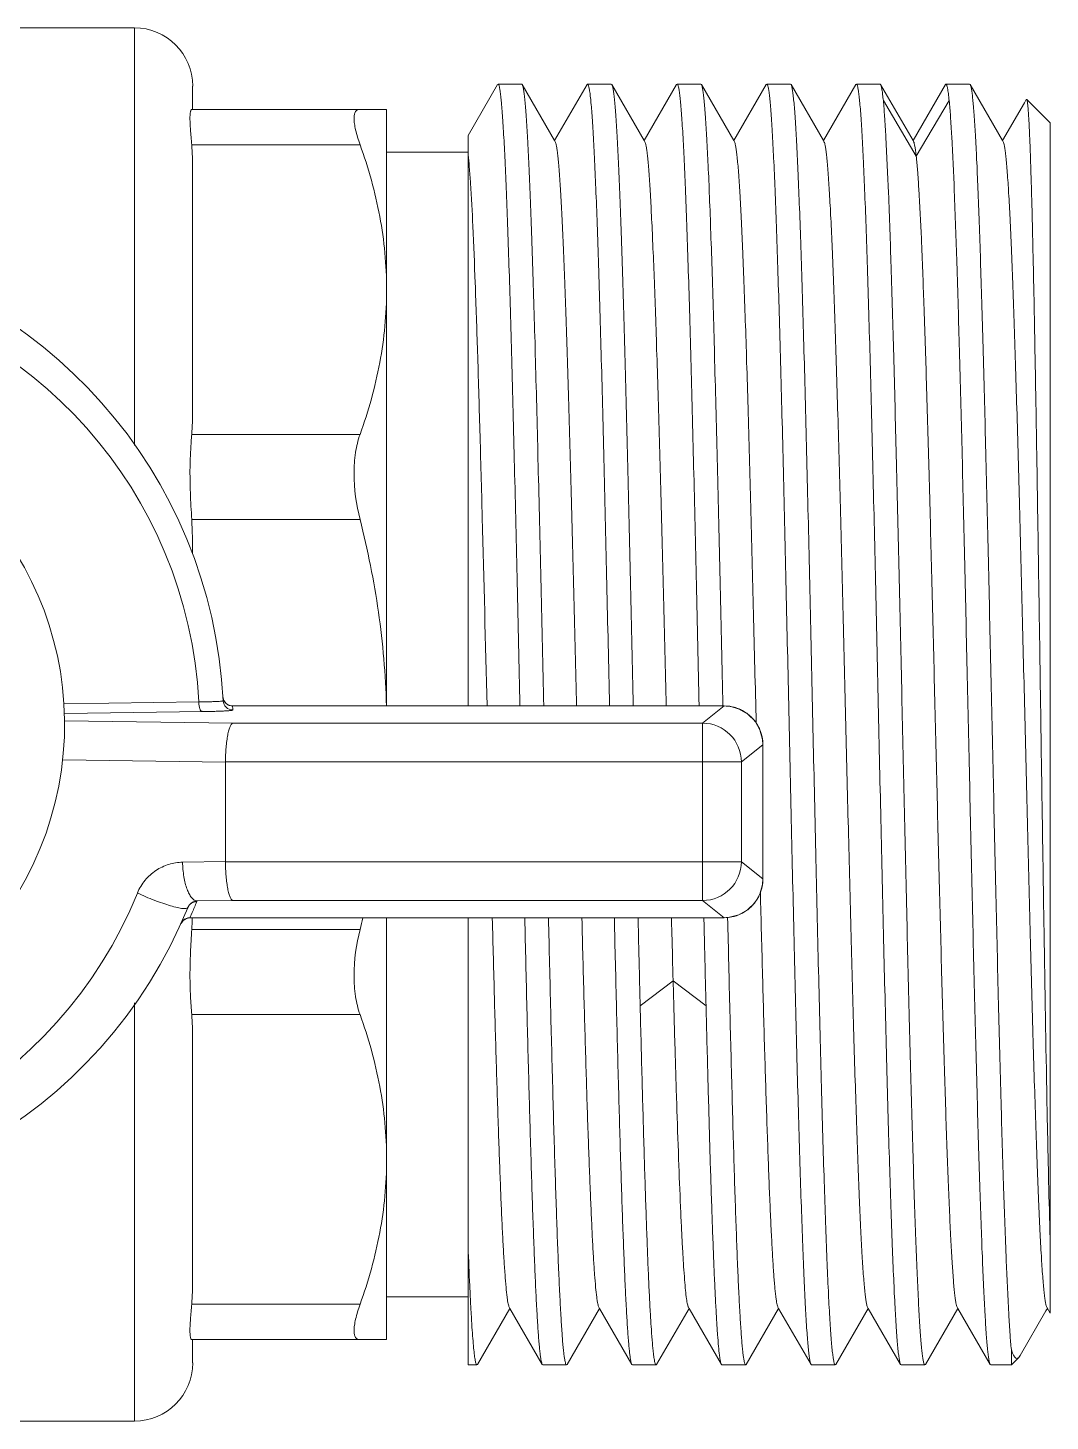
# Model space of a CAD drawing. Header units: millimetres. Extents: x 206 to 1899, y -454 to 296.
# Drawn here: x 1468.768 to 1470.415, y -412.392 to -410.149 of the extents above; entities that cross this region are included whole.
import ezdxf

# ---------------------------------------------------------------- set-up
doc = ezdxf.new("R2010")
doc.units = ezdxf.units.MM
doc.layers.add('细实线', color=7, linetype='Continuous', lineweight=15)

msp = doc.modelspace()

# ---------------------------------------------------------------- linework, layer by layer
at = {"layer": '细实线', "linetype": 'Continuous', "lineweight": 9}
for p, q in [((1468.0227, -410.1486), (1468.9399, -410.1486)), ((1468.9399, -410.821), (1468.9399, -410.1486)), ((1469.0336, -410.2423), (1469.0336, -410.2798)), ((1469.5246, -410.24), (1469.4774, -410.3217)), ((1469.5246, -410.24), (1469.5255, -410.2392)), ((1469.5255, -410.2392), (1469.5637, -410.2392)), ((1469.5646, -410.24), (1469.5637, -410.2392)), ((1469.6167, -410.3302), (1469.5646, -410.24)), ((1469.6689, -410.24), (1469.6167, -410.3302)), ((1469.6689, -410.24), (1469.6698, -410.2392)), ((1469.6698, -410.2392), (1469.708, -410.2392)), ((1469.7089, -410.24), (1469.708, -410.2392)), ((1469.761, -410.3302), (1469.7089, -410.24)), ((1469.8132, -410.24), (1469.761, -410.3302)), ((1469.8132, -410.24), (1469.8141, -410.2392)), ((1469.8141, -410.2392), (1469.8523, -410.2392)), ((1469.8532, -410.24), (1469.8523, -410.2392)), ((1469.9053, -410.3302), (1469.8532, -410.24)), ((1469.9575, -410.24), (1469.9053, -410.3302)), ((1469.9575, -410.24), (1469.9584, -410.2392)), ((1469.9584, -410.2392), (1469.9966, -410.2392)), ((1469.9975, -410.24), (1469.9966, -410.2392)), ((1470.0497, -410.3302), (1469.9975, -410.24)), ((1470.1018, -410.24), (1470.0497, -410.3302)), ((1470.1018, -410.24), (1470.1027, -410.2392)), ((1470.1027, -410.2392), (1470.1409, -410.2392)), ((1470.1418, -410.24), (1470.1409, -410.2392)), ((1470.194, -410.3302), (1470.1418, -410.24)), ((1470.2461, -410.24), (1470.194, -410.3302)), ((1470.2461, -410.24), (1470.247, -410.2392)), ((1470.247, -410.2392), (1470.2852, -410.2392)), ((1470.2861, -410.24), (1470.2852, -410.2392)), ((1470.3383, -410.3302), (1470.2861, -410.24)), ((1470.1992, -410.3553), (1470.1462, -410.2658)), ((1470.2522, -410.2658), (1470.1992, -410.3553)), ((1470.3735, -410.2693), (1470.3383, -410.3302)), ((1470.3765, -410.2641), (1470.3735, -410.2693)), ((1470.3765, -410.2641), (1470.3771, -410.2639)), ((1470.4149, -410.3017), (1470.3771, -410.2639)), ((1469.0322, -410.2798), (1469.3461, -410.2798)), ((1469.3461, -410.2798), (1469.3461, -411.2406)), ((1470.4149, -410.3017), (1470.4149, -412.2183)), ((1469.3033, -410.3367), (1469.0322, -410.3367)), ((1469.4774, -411.2406), (1469.4774, -410.3217)), ((1469.6177, -410.3319), (1469.6167, -410.3302)), ((1469.762, -410.3319), (1469.761, -410.3302)), ((1469.9063, -410.3319), (1469.9053, -410.3302)), ((1470.0506, -410.3319), (1470.0497, -410.3302)), ((1470.1949, -410.3319), (1470.194, -410.3302)), ((1470.3393, -410.3319), (1470.3383, -410.3302)), ((1469.3461, -410.3486), (1469.4774, -410.3486)), ((1469.0336, -410.3754), (1469.0336, -410.7645)), ((1469.3033, -410.8033), (1469.0322, -410.8033)), ((1469.3033, -410.9405), (1469.0322, -410.9405)), ((1468.8263, -411.2371), (1469.0434, -411.234)), ((1469.0823, -411.2259), (1469.0823, -411.2259)), ((1469.0838, -411.2316), (1469.0823, -411.2259)), ((1469.0493, -411.2496), (1468.8271, -411.2528)), ((1469.8897, -411.2406), (1469.0979, -411.2406)), ((1469.8897, -411.2406), (1469.0979, -411.2406)), ((1469.0979, -411.2406), (1469.0979, -411.2406)), ((1469.855, -411.2684), (1469.8897, -411.2406)), ((1469.8897, -411.2406), (1469.8897, -411.2406)), ((1468.8273, -411.2646), (1469.0985, -411.2684)), ((1469.0985, -411.2684), (1469.855, -411.2684)), ((1469.855, -411.5538), (1469.855, -411.2684)), ((1469.9522, -411.303), (1469.9175, -411.3308)), ((1469.9522, -411.303), (1469.9522, -411.303)), ((1469.9522, -411.5191), (1469.9522, -411.303)), ((1469.9522, -411.5191), (1469.9522, -411.303)), ((1469.0865, -411.331), (1468.8243, -411.3273)), ((1469.9175, -411.3308), (1469.0865, -411.3308)), ((1469.0865, -411.331), (1469.0865, -411.4912)), ((1469.9175, -411.3308), (1469.9175, -411.4914)), ((1469.0175, -411.4922), (1469.0865, -411.4912)), ((1469.0865, -411.4914), (1469.9175, -411.4914)), ((1469.9175, -411.4914), (1469.9522, -411.5191)), ((1469.9522, -411.5191), (1469.9522, -411.5191)), ((1469.0407, -411.5546), (1469.0403, -411.5557)), ((1469.0985, -411.5538), (1469.0407, -411.5546)), ((1469.855, -411.5538), (1469.0985, -411.5538)), ((1469.8897, -411.5816), (1469.855, -411.5538)), ((1469.0149, -411.5908), (1469.0149, -411.5908)), ((1469.033, -411.573), (1469.0292, -411.5816)), ((1469.0292, -411.5816), (1469.8897, -411.5816)), ((1469.0292, -411.5816), (1469.8897, -411.5816)), ((1469.0292, -411.5816), (1469.0292, -411.5816)), ((1469.033, -411.5817), (1469.033, -411.5825)), ((1469.0331, -411.5817), (1469.033, -411.5825)), ((1469.3461, -411.5816), (1469.3461, -412.2611)), ((1469.4774, -412.3017), (1469.4774, -411.5816)), ((1469.8897, -411.5816), (1469.8897, -411.5816)), ((1469.0322, -411.6004), (1469.3033, -411.6004)), ((1469.8076, -411.6832), (1469.7545, -411.7235)), ((1469.8606, -411.7235), (1469.8076, -411.6832)), ((1468.9399, -412.3923), (1468.9399, -411.7186)), ((1469.3033, -411.7376), (1469.0322, -411.7376)), ((1469.0336, -411.7764), (1469.0336, -412.1655)), ((1469.4774, -412.1923), (1469.3461, -412.1923)), ((1469.481, -412.1947), (1469.4809, -412.1925)), ((1469.3033, -412.2042), (1469.0322, -412.2042)), ((1469.4924, -412.3009), (1469.5446, -412.2107)), ((1469.5436, -412.209), (1469.5446, -412.2107)), ((1469.5446, -412.2107), (1469.5967, -412.3009)), ((1469.6367, -412.3009), (1469.6889, -412.2107)), ((1469.6879, -412.209), (1469.6889, -412.2107)), ((1469.6889, -412.2107), (1469.741, -412.3009)), ((1469.781, -412.3009), (1469.8332, -412.2107)), ((1469.8322, -412.209), (1469.8332, -412.2107)), ((1469.8332, -412.2107), (1469.8854, -412.3009)), ((1469.9253, -412.3009), (1469.9775, -412.2107)), ((1469.9765, -412.209), (1469.9775, -412.2107)), ((1469.9775, -412.2107), (1470.0297, -412.3009)), ((1470.0697, -412.3009), (1470.1218, -412.2107)), ((1470.1208, -412.209), (1470.1218, -412.2107)), ((1470.1218, -412.2107), (1470.174, -412.3009)), ((1470.214, -412.3009), (1470.2661, -412.2107)), ((1470.2652, -412.209), (1470.2661, -412.2107)), ((1470.2661, -412.2107), (1470.3183, -412.3009)), ((1470.3664, -412.2869), (1470.4082, -412.2145)), ((1470.4082, -412.2145), (1470.4104, -412.2107)), ((1470.4095, -412.209), (1470.4149, -412.2183)), ((1469.3461, -412.2611), (1469.0322, -412.2611)), ((1469.0336, -412.2611), (1469.0336, -412.2986)), ((1470.3524, -412.3017), (1470.3524, -412.2771)), ((1470.3664, -412.2869), (1470.3643, -412.2898)), ((1469.4774, -412.3017), (1469.4915, -412.3017)), ((1469.4924, -412.3009), (1469.4915, -412.3017)), ((1469.5967, -412.3009), (1469.5976, -412.3017)), ((1469.6358, -412.3017), (1469.5976, -412.3017)), ((1469.6367, -412.3009), (1469.6358, -412.3017)), ((1469.741, -412.3009), (1469.7419, -412.3017)), ((1469.7801, -412.3017), (1469.7419, -412.3017)), ((1469.781, -412.3009), (1469.7801, -412.3017)), ((1469.8854, -412.3009), (1469.8862, -412.3017)), ((1469.9245, -412.3017), (1469.8862, -412.3017)), ((1469.9253, -412.3009), (1469.9245, -412.3017)), ((1470.0297, -412.3009), (1470.0305, -412.3017)), ((1470.0688, -412.3017), (1470.0305, -412.3017)), ((1470.0697, -412.3009), (1470.0688, -412.3017)), ((1470.174, -412.3009), (1470.1749, -412.3017)), ((1470.2131, -412.3017), (1470.1749, -412.3017)), ((1470.214, -412.3009), (1470.2131, -412.3017)), ((1470.3183, -412.3009), (1470.3192, -412.3017)), ((1470.3192, -412.3017), (1470.3524, -412.3017)), ((1470.3643, -412.2898), (1470.3524, -412.3017)), ((1468.9399, -412.3923), (1468.0227, -412.3923))]:
    msp.add_line(p, q, dxfattribs=at)
for points in [[(1469.0979, -411.2406), (1469.0924, -411.2396), (1469.0874, -411.2364), (1469.0838, -411.2316)], [(1469.9522, -411.303), (1469.9517, -411.2946), (1469.9475, -411.2792), (1469.9395, -411.2652), (1469.9281, -411.2537), (1469.9142, -411.2455), (1469.8988, -411.2412), (1469.8897, -411.2406)], [(1469.8897, -411.5816), (1469.8982, -411.581), (1469.9136, -411.5768), (1469.9276, -411.5688), (1469.9391, -411.5574), (1469.9473, -411.5435), (1469.9516, -411.5282), (1469.9522, -411.5191)], [(1469.0149, -411.5908), (1469.0184, -411.5859), (1469.0235, -411.5827), (1469.0292, -411.5816)]]:
    msp.add_lwpolyline(points, dxfattribs=at)
for centre, radius, start, end in [((1468.9399, -410.2423), 0.0938, 0, 90), ((1468.3024, -411.2705), 0.7812, 2.8027, 157.8184), ((1468.3256, -411.2705), 0.7188, 2.9055, 157.8183), ((1468.3024, -411.2705), 0.525, 175.5961, 174.2452), ((1469.0983, -411.2315), 0.0156, 182.8203, 270.0215), ((1469.0978, -411.2251), 0.0155, 204.9163, 208.5376), ((1469.098, -411.2249), 0.0157, 208.5912, 227.0456), ((1469.0979, -411.225), 0.0156, 227.1155, 231.9619), ((1469.098, -411.2249), 0.0157, 231.9797, 248.9418), ((1469.098, -411.2248), 0.0158, 249.0602, 262.2297), ((1469.098, -411.225), 0.0156, 262.2128, 269.9791), ((1468.3027, -411.2861), 0.7966, 2.8024, 3.2716), ((1469.8897, -411.3034), 0.0628, 78.098, 89.9269), ((1469.8897, -411.303), 0.0624, 71.3352, 78.0934), ((1469.8897, -411.3032), 0.0626, 63.1933, 71.3252), ((1469.8897, -411.303), 0.0624, 56.4475, 63.1846), ((1469.8896, -411.3033), 0.0627, 48.2662, 56.4417), ((1469.8898, -411.303), 0.0624, 41.5313, 48.2566), ((1469.8549, -411.3309), 0.0626, 0.0928, 89.8862), ((1469.8895, -411.3032), 0.0627, 33.3126, 41.5229), ((1469.8898, -411.3031), 0.0624, 26.6342, 33.3057), ((1469.8896, -411.3031), 0.0626, 18.3781, 26.6263), ((1469.8898, -411.303), 0.0624, 11.7205, 18.3667), ((1469.8894, -411.3031), 0.0628, 0.0732, 11.7176), ((1468.3024, -411.2705), 0.7812, 182.8, 337.8159), ((1468.2792, -411.2705), 0.7188, 182.9024, 337.8157), ((1469.8549, -411.4913), 0.0626, 270.1139, 359.9072), ((1469.8894, -411.519), 0.0628, 348.0407, 359.9267), ((1469.8898, -411.5191), 0.0624, 326.4884, 333.1506), ((1469.8896, -411.519), 0.0626, 333.1593, 341.3984), ((1469.8898, -411.5191), 0.0624, 341.4085, 348.0359), ((1468.3024, -411.2549), 0.7968, 336.4666, 337.8159), ((1469.8896, -411.5189), 0.0627, 303.3524, 311.5249), ((1469.8898, -411.5192), 0.0624, 311.5333, 318.259), ((1469.8895, -411.5189), 0.0627, 318.2686, 326.4826), ((1469.0292, -411.5973), 0.0157, 101.6652, 111.3687), ((1469.0292, -411.5972), 0.0157, 90.0226, 101.6998), ((1468.163, -411.5536), 0.8705, 356.9201, 358.0997), ((1467.7879, -411.2173), 1.5631, 345.8125, 346.5164), ((1469.8897, -411.5188), 0.0628, 270.073, 281.6579), ((1469.8897, -411.5192), 0.0624, 281.6606, 288.4375), ((1469.8897, -411.519), 0.0626, 288.4489, 296.5905), ((1469.8897, -411.5191), 0.0624, 296.5983, 303.3455), ((1468.9399, -412.2986), 0.0938, 270, 0)]:
    msp.add_arc(centre, radius, start, end, dxfattribs=at)
for points, knots in [([(1469.5255, -410.2392), (1469.5257, -410.2392), (1469.5262, -410.2396), (1469.527, -410.2412), (1469.5279, -410.2447), (1469.5289, -410.2507), (1469.53, -410.2591), (1469.5311, -410.2698), (1469.5322, -410.2828), (1469.5333, -410.2981), (1469.5348, -410.3229), (1469.5367, -410.3594), (1469.5389, -410.4095), (1469.5411, -410.4675), (1469.5433, -410.533), (1469.5455, -410.6054), (1469.5477, -410.6839), (1469.5499, -410.7678), (1469.5529, -410.8884), (1469.5565, -411.0464), (1469.5594, -411.1749), (1469.5609, -411.2405)], [0, 0, 0, 0, 0.000627, 0.001679, 0.005423, 0.011477, 0.019866, 0.030582, 0.043603, 0.058907, 0.076459, 0.118138, 0.168266, 0.226376, 0.291934, 0.364334, 0.442903, 0.526916, 0.615591, 0.803609, 1, 1, 1, 1]), ([(1469.5991, -411.2405), (1469.5977, -411.1765), (1469.5949, -411.0511), (1469.5906, -410.869), (1469.587, -410.7251), (1469.5841, -410.6186), (1469.5819, -410.5469), (1469.5798, -410.4815), (1469.5777, -410.4232), (1469.5755, -410.3722), (1469.5734, -410.3292), (1469.5716, -410.2986), (1469.57, -410.2782), (1469.569, -410.2663), (1469.5679, -410.2565), (1469.5669, -410.249), (1469.5659, -410.2437), (1469.5651, -410.2409), (1469.5646, -410.24)], [0, 0, 0, 0, 0.191779, 0.375758, 0.545466, 0.623077, 0.694933, 0.7604, 0.818905, 0.869932, 0.913032, 0.947835, 0.962026, 0.974038, 0.983849, 0.99144, 0.996812, 1, 1, 1, 1]), ([(1469.6698, -410.2392), (1469.67, -410.2392), (1469.6705, -410.2396), (1469.6713, -410.2412), (1469.6722, -410.2447), (1469.6733, -410.2507), (1469.6743, -410.2591), (1469.6754, -410.2698), (1469.6765, -410.2828), (1469.6776, -410.2981), (1469.6791, -410.3229), (1469.681, -410.3594), (1469.6832, -410.4095), (1469.6854, -410.4675), (1469.6876, -410.533), (1469.6898, -410.6054), (1469.692, -410.6839), (1469.6942, -410.7678), (1469.6972, -410.8884), (1469.7008, -411.0464), (1469.7037, -411.1749), (1469.7052, -411.2405)], [0, 0, 0, 0, 0.000627, 0.001679, 0.005423, 0.011477, 0.019866, 0.030582, 0.043603, 0.058907, 0.076459, 0.118138, 0.168266, 0.226376, 0.291934, 0.364334, 0.442903, 0.526916, 0.615591, 0.803609, 1, 1, 1, 1]), ([(1469.7434, -411.2405), (1469.742, -411.1765), (1469.7392, -411.0511), (1469.7349, -410.8691), (1469.7313, -410.7251), (1469.7284, -410.6186), (1469.7262, -410.5469), (1469.7241, -410.4815), (1469.722, -410.4232), (1469.7198, -410.3722), (1469.7177, -410.3293), (1469.7159, -410.2986), (1469.7144, -410.2782), (1469.7133, -410.2663), (1469.7122, -410.2565), (1469.7112, -410.249), (1469.7102, -410.2437), (1469.7094, -410.2409), (1469.7089, -410.24)], [0, 0, 0, 0, 0.191778, 0.375757, 0.545465, 0.623075, 0.694932, 0.7604, 0.818905, 0.869931, 0.913032, 0.947835, 0.962026, 0.974038, 0.983849, 0.99144, 0.996812, 1, 1, 1, 1]), ([(1469.8141, -410.2392), (1469.8143, -410.2392), (1469.8148, -410.2396), (1469.8156, -410.2412), (1469.8165, -410.2447), (1469.8176, -410.2507), (1469.8186, -410.2591), (1469.8197, -410.2698), (1469.8208, -410.2828), (1469.8219, -410.2981), (1469.8235, -410.3229), (1469.8253, -410.3594), (1469.8275, -410.4095), (1469.8297, -410.4675), (1469.8319, -410.533), (1469.8341, -410.6054), (1469.8363, -410.6839), (1469.8385, -410.7678), (1469.8415, -410.8884), (1469.8452, -411.0465), (1469.848, -411.1749), (1469.8495, -411.2405)], [0, 0, 0, 0, 0.000627, 0.001679, 0.005423, 0.011477, 0.019866, 0.030582, 0.043604, 0.058907, 0.07646, 0.118139, 0.168266, 0.226377, 0.291935, 0.364336, 0.442905, 0.526917, 0.615593, 0.803611, 1, 1, 1, 1]), ([(1469.8877, -411.2406), (1469.8863, -411.1766), (1469.8835, -411.0511), (1469.8793, -410.8691), (1469.8756, -410.7251), (1469.8727, -410.6186), (1469.8706, -410.5469), (1469.8684, -410.4815), (1469.8663, -410.4232), (1469.8642, -410.3722), (1469.862, -410.3293), (1469.8602, -410.2986), (1469.8587, -410.2783), (1469.8576, -410.2663), (1469.8566, -410.2565), (1469.8555, -410.249), (1469.8545, -410.2437), (1469.8537, -410.2409), (1469.8532, -410.24)], [0, 0, 0, 0, 0.191777, 0.375755, 0.545463, 0.623074, 0.694931, 0.760399, 0.818904, 0.869931, 0.913032, 0.947835, 0.962026, 0.974038, 0.983849, 0.99144, 0.996812, 1, 1, 1, 1]), ([(1469.9584, -410.2392), (1469.9586, -410.2392), (1469.9591, -410.2396), (1469.9599, -410.2412), (1469.9609, -410.2448), (1469.9619, -410.2509), (1469.963, -410.2593), (1469.9641, -410.2701), (1469.9652, -410.2833), (1469.9663, -410.2988), (1469.9678, -410.324), (1469.9697, -410.3609), (1469.9719, -410.4116), (1469.9741, -410.4703), (1469.9763, -410.5366), (1469.9785, -410.6097), (1469.9807, -410.6891), (1469.983, -410.7739), (1469.986, -410.8955), (1469.9897, -411.055), (1469.994, -411.2508), (1469.9984, -411.4474), (1470.0028, -411.6374), (1470.0065, -411.7883), (1470.0095, -411.9003), (1470.0117, -411.976), (1470.014, -412.0451), (1470.0162, -412.1069), (1470.0183, -412.1608), (1470.0205, -412.2064), (1470.0224, -412.239), (1470.024, -412.2605), (1470.0251, -412.2732), (1470.0262, -412.2835), (1470.0272, -412.2915), (1470.0283, -412.297), (1470.0291, -412.3), (1470.0297, -412.3009)], [0, 0, 0, 0, 0.000307, 0.000824, 0.002665, 0.005642, 0.009768, 0.015039, 0.021443, 0.02897, 0.037602, 0.058097, 0.082742, 0.111304, 0.143518, 0.179082, 0.21766, 0.258893, 0.302393, 0.394541, 0.490652, 0.587125, 0.680343, 0.766814, 0.806494, 0.843299, 0.876883, 0.906933, 0.933165, 0.955337, 0.973241, 0.98054, 0.986714, 0.991751, 0.995643, 0.998386, 1, 1, 1, 1]), ([(1470.0688, -412.3017), (1470.0686, -412.3017), (1470.0681, -412.3013), (1470.0672, -412.2997), (1470.0663, -412.2961), (1470.0653, -412.29), (1470.0642, -412.2816), (1470.0631, -412.2708), (1470.062, -412.2576), (1470.0609, -412.2421), (1470.0593, -412.217), (1470.0574, -412.18), (1470.0552, -412.1293), (1470.0531, -412.0706), (1470.0508, -412.0044), (1470.0486, -411.9312), (1470.0464, -411.8519), (1470.0442, -411.767), (1470.0412, -411.6454), (1470.0375, -411.486), (1470.0331, -411.2901), (1470.0288, -411.0935), (1470.0244, -410.9035), (1470.0207, -410.7527), (1470.0176, -410.6406), (1470.0154, -410.5649), (1470.0132, -410.4958), (1470.011, -410.434), (1470.0088, -410.3801), (1470.0066, -410.3345), (1470.0047, -410.302), (1470.0032, -410.2804), (1470.0021, -410.2677), (1470.001, -410.2574), (1469.9999, -410.2494), (1469.9989, -410.2439), (1469.9981, -410.2409), (1469.9975, -410.24)], [0, 0, 0, 0, 0.000307, 0.000824, 0.002665, 0.005642, 0.009768, 0.015039, 0.021443, 0.02897, 0.037602, 0.058097, 0.082742, 0.111304, 0.143518, 0.179082, 0.21766, 0.258893, 0.302393, 0.394541, 0.490652, 0.587125, 0.680343, 0.766814, 0.806494, 0.843299, 0.876883, 0.906933, 0.933165, 0.955337, 0.973241, 0.98054, 0.986714, 0.991751, 0.995643, 0.998386, 1, 1, 1, 1]), ([(1470.1027, -410.2392), (1470.1029, -410.2392), (1470.1034, -410.2396), (1470.1042, -410.2412), (1470.1052, -410.2448), (1470.1062, -410.2509), (1470.1073, -410.2593), (1470.1084, -410.2701), (1470.1095, -410.2833), (1470.1106, -410.2988), (1470.1121, -410.324), (1470.114, -410.3609), (1470.1162, -410.4116), (1470.1184, -410.4703), (1470.1206, -410.5366), (1470.1228, -410.6097), (1470.1251, -410.6891), (1470.1273, -410.7739), (1470.1303, -410.8955), (1470.134, -411.055), (1470.1383, -411.2508), (1470.1427, -411.4474), (1470.1471, -411.6374), (1470.1508, -411.7883), (1470.1538, -411.9003), (1470.1561, -411.976), (1470.1583, -412.0451), (1470.1605, -412.1069), (1470.1627, -412.1608), (1470.1648, -412.2064), (1470.1667, -412.239), (1470.1683, -412.2605), (1470.1694, -412.2732), (1470.1705, -412.2835), (1470.1716, -412.2915), (1470.1726, -412.297), (1470.1734, -412.3), (1470.174, -412.3009)], [0, 0, 0, 0, 0.000307, 0.000824, 0.002665, 0.005642, 0.009768, 0.015039, 0.021443, 0.02897, 0.037602, 0.058097, 0.082742, 0.111304, 0.143518, 0.179082, 0.21766, 0.258893, 0.302393, 0.394541, 0.490652, 0.587125, 0.680343, 0.766814, 0.806494, 0.843299, 0.876883, 0.906933, 0.933165, 0.955337, 0.973241, 0.98054, 0.986714, 0.991751, 0.995643, 0.998386, 1, 1, 1, 1]), ([(1470.1462, -410.2658), (1470.1458, -410.2625), (1470.1452, -410.2566), (1470.1442, -410.249), (1470.1431, -410.2437), (1470.1424, -410.2409), (1470.1418, -410.24)], [0, 0, 0, 0, 0.37806, 0.670601, 0.877463, 1, 1, 1, 1]), ([(1470.247, -410.2392), (1470.2473, -410.2392), (1470.2479, -410.2398), (1470.2488, -410.242), (1470.2499, -410.2469), (1470.2511, -410.2552), (1470.2519, -410.2619), (1470.2522, -410.2658)], [0, 0, 0, 0, 0.028252, 0.079682, 0.267949, 0.574615, 1, 1, 1, 1]), ([(1470.3524, -412.2771), (1470.3515, -412.2691), (1470.35, -412.2502), (1470.347, -412.2024), (1470.3436, -412.1241), (1470.3396, -412.0102), (1470.3355, -411.8722), (1470.3315, -411.7148), (1470.3274, -411.543), (1470.3234, -411.3623), (1470.3193, -411.1787), (1470.3152, -410.998), (1470.3111, -410.8262), (1470.3077, -410.691), (1470.3048, -410.5915), (1470.3028, -410.5247), (1470.3007, -410.464), (1470.2987, -410.4098), (1470.2967, -410.3626), (1470.2946, -410.3228), (1470.2929, -410.2944), (1470.2914, -410.2756), (1470.2904, -410.2645), (1470.2894, -410.2554), (1470.2884, -410.2484), (1470.2874, -410.2435), (1470.2866, -410.2408), (1470.2861, -410.24)], [0, 0, 0, 0, 0.011929, 0.027764, 0.070604, 0.12715, 0.195576, 0.273668, 0.358897, 0.448505, 0.539588, 0.629196, 0.714426, 0.79252, 0.828088, 0.860947, 0.89083, 0.917495, 0.940727, 0.960337, 0.976171, 0.982631, 0.988103, 0.992578, 0.99605, 0.998518, 1, 1, 1, 1]), ([(1470.2131, -412.3017), (1470.2129, -412.3017), (1470.2124, -412.3014), (1470.2117, -412.2999), (1470.2108, -412.2968), (1470.2098, -412.2914), (1470.2088, -412.284), (1470.2078, -412.2744), (1470.2067, -412.2628), (1470.2057, -412.2491), (1470.2042, -412.2268), (1470.2024, -412.1941), (1470.2004, -412.1491), (1470.1983, -412.0969), (1470.1962, -412.0378), (1470.1942, -411.9724), (1470.1921, -411.9011), (1470.19, -411.8246), (1470.1872, -411.714), (1470.1837, -411.5678), (1470.1796, -411.3862), (1470.1755, -411.2007), (1470.1713, -411.0176), (1470.1672, -410.8428), (1470.1631, -410.6822), (1470.1591, -410.541), (1470.155, -410.4239), (1470.1515, -410.3433), (1470.1485, -410.2938), (1470.147, -410.2742), (1470.1462, -410.2658)], [0, 0, 0, 0, 0.000288, 0.000758, 0.002412, 0.005078, 0.008771, 0.013487, 0.019219, 0.025959, 0.033692, 0.052075, 0.07422, 0.099944, 0.129037, 0.161256, 0.196337, 0.233988, 0.273898, 0.359158, 0.449297, 0.541334, 0.632228, 0.718972, 0.798699, 0.868773, 0.92688, 0.971104, 0.98754, 1, 1, 1, 1]), ([(1470.2522, -410.2658), (1470.2531, -410.2741), (1470.2546, -410.2933), (1470.2575, -410.342), (1470.261, -410.421), (1470.265, -410.5356), (1470.269, -410.674), (1470.2731, -410.8315), (1470.2771, -411.0032), (1470.2812, -411.1836), (1470.2852, -411.3667), (1470.2893, -411.5467), (1470.2933, -411.7178), (1470.2968, -411.8523), (1470.2996, -411.9513), (1470.3017, -412.0177), (1470.3037, -412.0781), (1470.3058, -412.132), (1470.3078, -412.179), (1470.3098, -412.2186), (1470.3116, -412.2468), (1470.313, -412.2655), (1470.3141, -412.2766), (1470.3151, -412.2856), (1470.3161, -412.2926), (1470.317, -412.2975), (1470.3178, -412.3001), (1470.3183, -412.3009)], [0, 0, 0, 0, 0.012276, 0.028428, 0.071806, 0.128755, 0.197446, 0.27567, 0.360909, 0.450419, 0.541319, 0.63068, 0.715627, 0.793424, 0.828848, 0.861569, 0.891321, 0.917868, 0.940993, 0.960515, 0.976275, 0.982706, 0.988153, 0.992608, 0.996065, 0.998524, 1, 1, 1, 1]), ([(1470.3771, -410.2639), (1470.3772, -410.264), (1470.3774, -410.2645), (1470.3779, -410.2659), (1470.3783, -410.2688), (1470.3789, -410.2733), (1470.3795, -410.2795), (1470.38, -410.2872), (1470.3806, -410.2965), (1470.3812, -410.3073), (1470.382, -410.3248), (1470.383, -410.3503), (1470.3841, -410.3854), (1470.3853, -410.4261), (1470.3864, -410.4722), (1470.3876, -410.5233), (1470.3888, -410.5793), (1470.3899, -410.6396), (1470.3915, -410.7278), (1470.3935, -410.8459), (1470.3958, -410.9949), (1470.3982, -411.1507), (1470.4005, -411.3093), (1470.4029, -411.4665), (1470.4059, -411.6613), (1470.4089, -411.8407), (1470.4122, -411.9997), (1470.414, -412.0679), (1470.4149, -412.0986)], [0, 0, 0, 0, 0.000309, 0.000818, 0.002467, 0.004973, 0.008334, 0.012551, 0.017618, 0.023527, 0.03027, 0.046218, 0.065363, 0.087587, 0.112752, 0.140698, 0.171249, 0.204209, 0.239368, 0.315362, 0.397266, 0.482946, 0.570152, 0.656578, 0.739921, 0.888544, 0.949789, 1, 1, 1, 1]), ([(1469.0322, -410.2798), (1469.0318, -410.2798), (1469.0311, -410.2808), (1469.0306, -410.2821), (1469.0299, -410.2846), (1469.0294, -410.2889), (1469.0293, -410.2927), (1469.0293, -410.2949)], [0, 0, 0, 0, 0.091409, 0.173498, 0.282657, 0.584801, 1, 1, 1, 1]), ([(1469.3033, -410.3367), (1469.3005, -410.3288), (1469.297, -410.3177), (1469.2942, -410.3035), (1469.2934, -410.2952), (1469.2939, -410.2886), (1469.2956, -410.2836), (1469.299, -410.2803), (1469.3019, -410.2798), (1469.3033, -410.2798)], [0, 0, 0, 0, 0.396035, 0.554921, 0.685547, 0.788364, 0.867328, 0.932406, 1, 1, 1, 1]), ([(1469.0293, -410.2949), (1469.0293, -410.2976), (1469.0296, -410.3035), (1469.0302, -410.3133), (1469.0311, -410.3245), (1469.0319, -410.3325), (1469.0322, -410.3367)], [0, 0, 0, 0, 0.19404, 0.426979, 0.696532, 1, 1, 1, 1]), ([(1469.3461, -410.57), (1469.3461, -410.5306), (1469.3384, -410.4511), (1469.3168, -410.3743), (1469.3033, -410.3367)], [0, 0, 0, 0, 0.496082, 1, 1, 1, 1]), ([(1469.6177, -410.3319), (1469.6182, -410.3328), (1469.619, -410.3354), (1469.62, -410.3404), (1469.621, -410.3474), (1469.6221, -410.3563), (1469.6232, -410.3673), (1469.6247, -410.3859), (1469.6265, -410.4139), (1469.6286, -410.453), (1469.6307, -410.4993), (1469.6329, -410.5523), (1469.635, -410.6116), (1469.6371, -410.6767), (1469.64, -410.7733), (1469.6436, -410.9038), (1469.6479, -411.0688), (1469.6507, -411.1825), (1469.6521, -411.2405)], [0, 0, 0, 0, 0.003383, 0.008932, 0.01668, 0.026628, 0.038764, 0.053065, 0.088034, 0.131247, 0.18233, 0.240838, 0.306265, 0.378037, 0.455531, 0.624929, 0.808552, 1, 1, 1, 1]), ([(1469.762, -410.3319), (1469.7625, -410.3328), (1469.7633, -410.3354), (1469.7643, -410.3404), (1469.7654, -410.3474), (1469.7664, -410.3563), (1469.7675, -410.3673), (1469.769, -410.3859), (1469.7708, -410.4139), (1469.7729, -410.453), (1469.775, -410.4993), (1469.7772, -410.5523), (1469.7793, -410.6116), (1469.7814, -410.6767), (1469.7844, -410.7733), (1469.788, -410.9038), (1469.7922, -411.0688), (1469.795, -411.1825), (1469.7964, -411.2406)], [0, 0, 0, 0, 0.003383, 0.008931, 0.01668, 0.026628, 0.038764, 0.053066, 0.088035, 0.131249, 0.182331, 0.24084, 0.306266, 0.378038, 0.455532, 0.62493, 0.808555, 1, 1, 1, 1]), ([(1469.9063, -410.3319), (1469.9068, -410.3328), (1469.9076, -410.3356), (1469.9087, -410.3406), (1469.9097, -410.3479), (1469.9108, -410.3572), (1469.9119, -410.3686), (1469.9134, -410.3878), (1469.9153, -410.4168), (1469.9175, -410.4574), (1469.9196, -410.5054), (1469.9218, -410.5603), (1469.924, -410.6217), (1469.9261, -410.689), (1469.9291, -410.7887), (1469.9328, -410.9231), (1469.9371, -411.0926), (1469.9399, -411.2092), (1469.9414, -411.2685)], [0, 0, 0, 0, 0.003368, 0.008923, 0.016699, 0.026693, 0.038894, 0.053277, 0.088455, 0.131926, 0.183296, 0.242102, 0.307814, 0.379831, 0.457504, 0.626943, 0.809988, 1, 1, 1, 1]), ([(1470.0506, -410.3319), (1470.0512, -410.3328), (1470.052, -410.3356), (1470.053, -410.3407), (1470.0541, -410.3479), (1470.0551, -410.3572), (1470.0562, -410.3686), (1470.0578, -410.3879), (1470.0596, -410.417), (1470.0618, -410.4577), (1470.0639, -410.5058), (1470.0661, -410.5609), (1470.0683, -410.6224), (1470.0705, -410.6898), (1470.0735, -410.7898), (1470.0771, -410.9244), (1470.0814, -411.0942), (1470.0857, -411.2705), (1470.09, -411.4467), (1470.0944, -411.6165), (1470.098, -411.7512), (1470.101, -411.8511), (1470.1032, -411.9185), (1470.1054, -411.9801), (1470.1075, -412.0351), (1470.1097, -412.0832), (1470.1118, -412.1239), (1470.1137, -412.153), (1470.1153, -412.1723), (1470.1163, -412.1837), (1470.1174, -412.193), (1470.1185, -412.2003), (1470.1195, -412.2054), (1470.1203, -412.2081), (1470.1208, -412.209)], [0, 0, 0, 0, 0.001684, 0.004461, 0.00835, 0.013349, 0.019452, 0.026646, 0.044243, 0.065987, 0.091682, 0.121095, 0.153961, 0.189978, 0.22882, 0.313541, 0.405043, 0.499999, 0.594955, 0.686458, 0.771179, 0.810021, 0.846039, 0.878904, 0.908317, 0.934013, 0.955756, 0.973355, 0.980548, 0.98665, 0.991651, 0.995539, 0.998316, 1, 1, 1, 1]), ([(1470.1949, -410.3319), (1470.1955, -410.3328), (1470.1962, -410.3354), (1470.1972, -410.3402), (1470.1983, -410.3471), (1470.1989, -410.3523), (1470.1992, -410.3553)], [0, 0, 0, 0, 0.127647, 0.336317, 0.62714, 1, 1, 1, 1]), ([(1470.3393, -410.3319), (1470.3398, -410.3328), (1470.3406, -410.3356), (1470.3416, -410.3407), (1470.3427, -410.3479), (1470.3438, -410.3572), (1470.3448, -410.3686), (1470.3464, -410.3879), (1470.3483, -410.417), (1470.3504, -410.4577), (1470.3526, -410.5058), (1470.3547, -410.5609), (1470.3569, -410.6224), (1470.3591, -410.6898), (1470.3621, -410.7898), (1470.3658, -410.9244), (1470.3701, -411.0942), (1470.3744, -411.2705), (1470.3787, -411.4467), (1470.383, -411.6165), (1470.3866, -411.7512), (1470.3896, -411.8511), (1470.3918, -411.9185), (1470.394, -411.9801), (1470.3962, -412.0351), (1470.3983, -412.0832), (1470.4005, -412.1239), (1470.4023, -412.153), (1470.4039, -412.1723), (1470.405, -412.1837), (1470.406, -412.193), (1470.4071, -412.2003), (1470.4081, -412.2054), (1470.4089, -412.2081), (1470.4095, -412.209)], [0, 0, 0, 0, 0.001684, 0.004462, 0.00835, 0.013349, 0.019452, 0.026646, 0.044243, 0.065987, 0.091683, 0.121096, 0.153961, 0.189979, 0.228821, 0.313542, 0.405045, 0.500001, 0.594957, 0.686459, 0.771181, 0.810022, 0.84604, 0.878905, 0.908318, 0.934014, 0.955757, 0.973355, 0.980548, 0.98665, 0.99165, 0.995539, 0.998316, 1, 1, 1, 1]), ([(1469.4774, -410.3529), (1469.4781, -410.3595), (1469.4795, -410.3747), (1469.4823, -410.4131), (1469.4855, -410.4753), (1469.4891, -410.5658), (1469.4928, -410.6756), (1469.4965, -410.8015), (1469.5017, -410.9917), (1469.5053, -411.1394), (1469.5078, -411.2405)], [0, 0, 0, 0, 0.022348, 0.051587, 0.12989, 0.232813, 0.357563, 0.500746, 0.65846, 1, 1, 1, 1]), ([(1470.1992, -410.3553), (1470.2, -410.3628), (1470.2015, -410.3803), (1470.2045, -410.4246), (1470.208, -410.4964), (1470.2119, -410.6006), (1470.2159, -410.7264), (1470.22, -410.8697), (1470.224, -411.0258), (1470.2281, -411.1898), (1470.2321, -411.3563), (1470.2362, -411.5202), (1470.2402, -411.676), (1470.2437, -411.7985), (1470.2465, -411.8887), (1470.2486, -411.9493), (1470.2506, -412.0045), (1470.2527, -412.0537), (1470.2547, -412.0966), (1470.2567, -412.1329), (1470.2585, -412.1588), (1470.2599, -412.176), (1470.2609, -412.1862), (1470.2619, -412.1946), (1470.2629, -412.2011), (1470.2639, -412.2057), (1470.2647, -412.2081), (1470.2652, -412.209)], [0, 0, 0, 0, 0.012265, 0.028394, 0.071694, 0.128531, 0.197085, 0.275158, 0.360244, 0.449612, 0.540392, 0.629669, 0.714576, 0.792387, 0.827841, 0.860606, 0.890421, 0.917045, 0.940266, 0.959897, 0.975786, 0.982286, 0.987808, 0.992342, 0.995881, 0.998428, 1, 1, 1, 1]), ([(1469.3033, -410.8033), (1469.3168, -410.7656), (1469.3384, -410.6889), (1469.3461, -410.6093), (1469.3461, -410.57)], [0, 0, 0, 0, 0.503918, 1, 1, 1, 1]), ([(1469.0322, -410.8033), (1469.0319, -410.8073), (1469.0312, -410.8155), (1469.0304, -410.8284), (1469.0298, -410.842), (1469.0295, -410.8514), (1469.0294, -410.8562)], [0, 0, 0, 0, 0.2269, 0.47033, 0.728642, 1, 1, 1, 1]), ([(1469.3033, -410.9405), (1469.2972, -410.9163), (1469.292, -410.8799), (1469.295, -410.8336), (1469.3, -410.8127), (1469.3033, -410.8033)], [0, 0, 0, 0, 0.539492, 0.783634, 1, 1, 1, 1]), ([(1469.0294, -410.8562), (1469.0293, -410.8629), (1469.0294, -410.8766), (1469.0299, -410.8975), (1469.0309, -410.9189), (1469.0319, -410.9333), (1469.0322, -410.9405)], [0, 0, 0, 0, 0.238718, 0.487124, 0.741951, 1, 1, 1, 1]), ([(1469.3458, -411.2406), (1469.3445, -411.19), (1469.3358, -411.0889), (1469.3157, -410.9896), (1469.3033, -410.9405)], [0, 0, 0, 0, 0.499987, 1, 1, 1, 1]), ([(1469.0434, -411.234), (1469.0462, -411.234), (1469.0516, -411.234), (1469.0592, -411.2339), (1469.0659, -411.2337), (1469.0716, -411.2335), (1469.0762, -411.2333), (1469.0793, -411.233), (1469.081, -411.2328), (1469.0819, -411.2326), (1469.0824, -411.2325), (1469.0827, -411.2323), (1469.0827, -411.2323)], [0, 0, 0, 0, 0.211561, 0.405976, 0.578175, 0.724503, 0.841829, 0.92769, 0.958169, 0.980202, 0.993871, 1, 1, 1, 1]), ([(1469.0493, -411.2496), (1469.0489, -411.2496), (1469.0481, -411.2492), (1469.0464, -411.2478), (1469.0449, -411.2445), (1469.0438, -411.2397), (1469.0435, -411.236), (1469.0434, -411.234)], [0, 0, 0, 0, 0.061954, 0.1476, 0.3697, 0.664362, 1, 1, 1, 1]), ([(1469.0983, -411.2471), (1469.0983, -411.2472), (1469.0979, -411.2474), (1469.0973, -411.2475), (1469.0962, -411.2477), (1469.0948, -411.2479), (1469.0929, -411.2481), (1469.0895, -411.2484), (1469.0844, -411.2487), (1469.0773, -411.249), (1469.0689, -411.2493), (1469.0594, -411.2495), (1469.0527, -411.2496), (1469.0493, -411.2496)], [0, 0, 0, 0, 0.005883, 0.019474, 0.041493, 0.071997, 0.11085, 0.157842, 0.275264, 0.421653, 0.593855, 0.788205, 1, 1, 1, 1]), ([(1469.0985, -411.2684), (1469.0976, -411.2685), (1469.0963, -411.2697), (1469.095, -411.2716), (1469.0934, -411.2748), (1469.0917, -411.28), (1469.09, -411.2877), (1469.0885, -411.297), (1469.0874, -411.3076), (1469.0867, -411.3191), (1469.0865, -411.327), (1469.0865, -411.331)], [0, 0, 0, 0, 0.042215, 0.072233, 0.109177, 0.204208, 0.326272, 0.472078, 0.636869, 0.815098, 1, 1, 1, 1]), ([(1468.9447, -411.5418), (1468.9478, -411.5345), (1468.956, -411.5207), (1468.9736, -411.5048), (1468.9947, -411.4947), (1469.01, -411.4923), (1469.0175, -411.4922)], [0, 0, 0, 0, 0.257047, 0.508703, 0.755698, 1, 1, 1, 1]), ([(1469.0175, -411.4922), (1469.0176, -411.5), (1469.0185, -411.5115), (1469.0215, -411.5259), (1469.0243, -411.5353), (1469.0276, -411.5431), (1469.0315, -411.5491), (1469.0358, -411.5532), (1469.0392, -411.5545), (1469.0407, -411.5546)], [0, 0, 0, 0, 0.335129, 0.489777, 0.629589, 0.750973, 0.851948, 0.933211, 1, 1, 1, 1]), ([(1469.0985, -411.5538), (1469.0976, -411.5537), (1469.0963, -411.5525), (1469.095, -411.5506), (1469.0934, -411.5474), (1469.0917, -411.5422), (1469.09, -411.5345), (1469.0885, -411.5252), (1469.0874, -411.5147), (1469.0867, -411.5032), (1469.0865, -411.4954), (1469.0865, -411.4914)], [0, 0, 0, 0, 0.042233, 0.072248, 0.10918, 0.204173, 0.32619, 0.471955, 0.63673, 0.814994, 1, 1, 1, 1]), ([(1469.0258, -411.5654), (1469.0254, -411.5663), (1469.0233, -411.5669), (1469.0206, -411.567), (1469.0173, -411.5668), (1469.0134, -411.5662), (1469.0069, -411.5649), (1468.9975, -411.5623), (1468.9851, -411.5584), (1468.9672, -411.5518), (1468.9536, -411.5461), (1468.9447, -411.5418)], [0, 0, 0, 0, 0.033236, 0.061941, 0.099547, 0.145893, 0.200516, 0.331713, 0.486214, 0.655449, 1, 1, 1, 1]), ([(1469.9481, -411.5406), (1469.9493, -411.5857), (1469.9515, -411.6727), (1469.955, -411.7973), (1469.958, -411.8938), (1469.9605, -411.964), (1469.9622, -412.0107), (1469.964, -412.0529), (1469.9658, -412.0904), (1469.9675, -412.1231), (1469.9692, -412.1506), (1469.971, -412.173), (1469.9725, -412.1882), (1469.9738, -412.1976), (1469.9746, -412.2027), (1469.9755, -412.2063), (1469.9761, -412.2083), (1469.9765, -412.209)], [0, 0, 0, 0, 0.202222, 0.390001, 0.558864, 0.634922, 0.704788, 0.768038, 0.824303, 0.873244, 0.914579, 0.948063, 0.973515, 0.983189, 0.990815, 0.996404, 1, 1, 1, 1]), ([(1469.0407, -411.5546), (1469.0379, -411.5548), (1469.0316, -411.5569), (1469.0271, -411.5621), (1469.0258, -411.5654)], [0, 0, 0, 0, 0.441436, 1, 1, 1, 1]), ([(1469.0403, -411.5557), (1469.0372, -411.5557), (1469.031, -411.5576), (1469.0269, -411.5626), (1469.0258, -411.5654)], [0, 0, 0, 0, 0.500099, 1, 1, 1, 1]), ([(1469.5163, -411.5826), (1469.5174, -411.6252), (1469.5196, -411.7072), (1469.5229, -411.8245), (1469.5258, -411.9149), (1469.5282, -411.9806), (1469.5298, -412.0241), (1469.5315, -412.0635), (1469.5332, -412.0984), (1469.5349, -412.1289), (1469.5366, -412.1545), (1469.5383, -412.1753), (1469.5397, -412.1895), (1469.5409, -412.1983), (1469.5418, -412.203), (1469.5426, -412.2065), (1469.5432, -412.2083), (1469.5436, -412.209)], [0, 0, 0, 0, 0.203836, 0.392197, 0.560928, 0.636751, 0.706311, 0.769224, 0.825147, 0.873771, 0.914837, 0.948116, 0.973451, 0.983099, 0.990727, 0.996346, 1, 1, 1, 1]), ([(1469.5686, -411.5818), (1469.5697, -411.6306), (1469.572, -411.7246), (1469.5754, -411.8592), (1469.5784, -411.9632), (1469.5808, -412.0388), (1469.5826, -412.089), (1469.5843, -412.1343), (1469.586, -412.1746), (1469.5878, -412.2096), (1469.5895, -412.2391), (1469.591, -412.2601), (1469.5923, -412.274), (1469.5931, -412.2823), (1469.594, -412.2891), (1469.5948, -412.2944), (1469.5957, -412.2982), (1469.5963, -412.3002), (1469.5967, -412.3009)], [0, 0, 0, 0, 0.203336, 0.39179, 0.560951, 0.637038, 0.706862, 0.77001, 0.826116, 0.874851, 0.915936, 0.949133, 0.962715, 0.974264, 0.983764, 0.991209, 0.996607, 1, 1, 1, 1]), ([(1469.6358, -412.3017), (1469.6354, -412.3017), (1469.6346, -412.3004), (1469.6339, -412.2981), (1469.633, -412.2939), (1469.6321, -412.2884), (1469.6312, -412.2811), (1469.6299, -412.2684), (1469.6284, -412.2486), (1469.6266, -412.2203), (1469.6248, -412.1861), (1469.623, -412.1461), (1469.6212, -412.1007), (1469.6194, -412.0502), (1469.6176, -411.9947), (1469.6158, -411.9348), (1469.6133, -411.8469), (1469.6103, -411.7288), (1469.608, -411.632), (1469.6068, -411.5818)], [0, 0, 0, 0, 0.001682, 0.005256, 0.010964, 0.018849, 0.028916, 0.041157, 0.072091, 0.111487, 0.159098, 0.21464, 0.277763, 0.348081, 0.425151, 0.508499, 0.5976, 0.79082, 1, 1, 1, 1]), ([(1469.6606, -411.5825), (1469.6617, -411.6252), (1469.6639, -411.7072), (1469.6672, -411.8244), (1469.6701, -411.9149), (1469.6725, -411.9806), (1469.6742, -412.0241), (1469.6759, -412.0635), (1469.6775, -412.0984), (1469.6792, -412.1288), (1469.6809, -412.1545), (1469.6826, -412.1753), (1469.684, -412.1895), (1469.6852, -412.1983), (1469.6861, -412.203), (1469.6869, -412.2065), (1469.6875, -412.2083), (1469.6879, -412.209)], [0, 0, 0, 0, 0.203834, 0.392194, 0.560927, 0.636749, 0.706312, 0.769224, 0.82515, 0.873772, 0.914838, 0.948118, 0.973451, 0.983101, 0.990729, 0.996347, 1, 1, 1, 1]), ([(1469.7129, -411.5818), (1469.714, -411.6306), (1469.7163, -411.7246), (1469.7197, -411.8592), (1469.7227, -411.9632), (1469.7251, -412.0388), (1469.7269, -412.089), (1469.7286, -412.1343), (1469.7304, -412.1746), (1469.7321, -412.2096), (1469.7338, -412.2391), (1469.7353, -412.2601), (1469.7366, -412.274), (1469.7374, -412.2823), (1469.7383, -412.2891), (1469.7391, -412.2944), (1469.74, -412.2982), (1469.7406, -412.3002), (1469.741, -412.3009)], [0, 0, 0, 0, 0.203336, 0.39179, 0.560951, 0.637038, 0.706862, 0.77001, 0.826116, 0.874851, 0.915936, 0.949133, 0.962715, 0.974264, 0.983764, 0.991209, 0.996607, 1, 1, 1, 1]), ([(1469.7545, -411.7235), (1469.7542, -411.712), (1469.7531, -411.6647), (1469.7519, -411.6175), (1469.7511, -411.5818)], [0, 0, 0, 0, 0.24412, 1, 1, 1, 1]), ([(1469.8049, -411.5824), (1469.8051, -411.591), (1469.806, -411.6245), (1469.8069, -411.6581), (1469.8076, -411.6832)], [0, 0, 0, 0, 0.254575, 1, 1, 1, 1]), ([(1469.8572, -411.5818), (1469.8575, -411.5938), (1469.8586, -411.6411), (1469.8597, -411.6883), (1469.8606, -411.7235)], [0, 0, 0, 0, 0.255475, 1, 1, 1, 1]), ([(1469.9245, -412.3017), (1469.9241, -412.3017), (1469.9232, -412.3004), (1469.9225, -412.2981), (1469.9216, -412.2939), (1469.9207, -412.2884), (1469.9198, -412.2811), (1469.9185, -412.2684), (1469.917, -412.2486), (1469.9152, -412.2203), (1469.9134, -412.1861), (1469.9116, -412.1461), (1469.9098, -412.1007), (1469.908, -412.0501), (1469.9062, -411.9947), (1469.9044, -411.9347), (1469.902, -411.8468), (1469.8989, -411.7287), (1469.8966, -411.6319), (1469.8954, -411.5816)], [0, 0, 0, 0, 0.001682, 0.005256, 0.010965, 0.018849, 0.028917, 0.041158, 0.072093, 0.11149, 0.159101, 0.214645, 0.277768, 0.348088, 0.425158, 0.508506, 0.597607, 0.790825, 1, 1, 1, 1]), ([(1469.0322, -411.6004), (1469.0316, -411.613), (1469.03, -411.6377), (1469.029, -411.6737), (1469.0299, -411.7069), (1469.0315, -411.7279), (1469.0322, -411.7376)], [0, 0, 0, 0, 0.275845, 0.541091, 0.785545, 1, 1, 1, 1]), ([(1469.3033, -411.7376), (1469.3, -411.7282), (1469.295, -411.7073), (1469.292, -411.661), (1469.2972, -411.6246), (1469.3033, -411.6004)], [0, 0, 0, 0, 0.216367, 0.46051, 1, 1, 1, 1]), ([(1469.8076, -411.6832), (1469.8086, -411.7196), (1469.8105, -411.7892), (1469.8135, -411.8884), (1469.8166, -411.9765), (1469.8192, -412.0423), (1469.8213, -412.0881), (1469.8229, -412.1171), (1469.8244, -412.1423), (1469.8259, -412.1635), (1469.8274, -412.1807), (1469.8287, -412.1925), (1469.8298, -412.1999), (1469.8306, -412.2039), (1469.8313, -412.2068), (1469.8319, -412.2084), (1469.8322, -412.209)], [0, 0, 0, 0, 0.207365, 0.396959, 0.565305, 0.709435, 0.771585, 0.826748, 0.874676, 0.915165, 0.94803, 0.973152, 0.982782, 0.990451, 0.996175, 1, 1, 1, 1]), ([(1469.7801, -412.3017), (1469.7798, -412.3017), (1469.779, -412.3008), (1469.7784, -412.2989), (1469.7776, -412.2957), (1469.7769, -412.2913), (1469.7761, -412.2857), (1469.7749, -412.2757), (1469.7736, -412.2602), (1469.772, -412.2381), (1469.7704, -412.2112), (1469.7688, -412.1798), (1469.7672, -412.1439), (1469.7657, -412.1038), (1469.7641, -412.0596), (1469.7625, -412.0116), (1469.7603, -411.9406), (1469.7576, -411.8442), (1469.7555, -411.765), (1469.7545, -411.7235)], [0, 0, 0, 0, 0.001755, 0.005283, 0.01086, 0.01854, 0.028338, 0.040249, 0.070369, 0.108783, 0.155309, 0.209733, 0.271788, 0.34118, 0.417569, 0.500591, 0.589833, 0.78524, 1, 1, 1, 1]), ([(1469.8606, -411.7235), (1469.8616, -411.7636), (1469.8636, -411.8403), (1469.8666, -411.9496), (1469.8692, -412.0332), (1469.8714, -412.0935), (1469.8729, -412.1333), (1469.8744, -412.1692), (1469.876, -412.2009), (1469.8775, -412.2285), (1469.879, -412.2517), (1469.8805, -412.2705), (1469.8818, -412.2833), (1469.8829, -412.2913), (1469.8837, -412.2956), (1469.8844, -412.2987), (1469.885, -412.3003), (1469.8854, -412.3009)], [0, 0, 0, 0, 0.208058, 0.398173, 0.566898, 0.642272, 0.711191, 0.773341, 0.828446, 0.876256, 0.916561, 0.949184, 0.973992, 0.983441, 0.990911, 0.996416, 1, 1, 1, 1]), ([(1469.3461, -411.9709), (1469.3461, -411.9316), (1469.3384, -411.852), (1469.3168, -411.7753), (1469.3033, -411.7376)], [0, 0, 0, 0, 0.496082, 1, 1, 1, 1]), ([(1469.3033, -412.2042), (1469.3168, -412.1666), (1469.3384, -412.0898), (1469.3461, -412.0103), (1469.3461, -411.9709)], [0, 0, 0, 0, 0.503918, 1, 1, 1, 1]), ([(1469.4809, -412.1925), (1469.4806, -412.1865), (1469.4793, -412.1597), (1469.4782, -412.1328), (1469.4774, -412.1121)], [0, 0, 0, 0, 0.226245, 1, 1, 1, 1]), ([(1469.4915, -412.3017), (1469.4913, -412.3017), (1469.4906, -412.3011), (1469.4897, -412.2989), (1469.4886, -412.2938), (1469.4874, -412.2854), (1469.4861, -412.2735), (1469.4848, -412.2584), (1469.4835, -412.24), (1469.4822, -412.2184), (1469.4814, -412.203), (1469.481, -412.1947)], [0, 0, 0, 0, 0.007269, 0.020567, 0.069297, 0.148712, 0.258897, 0.399562, 0.570331, 0.770678, 1, 1, 1, 1]), ([(1469.0322, -412.2042), (1469.0316, -412.2123), (1469.0305, -412.2236), (1469.0295, -412.2376), (1469.0292, -412.2457), (1469.0294, -412.2522), (1469.0299, -412.2564), (1469.0306, -412.2589), (1469.0311, -412.2602), (1469.0318, -412.2611), (1469.0322, -412.2611)], [0, 0, 0, 0, 0.41984, 0.590127, 0.731514, 0.842912, 0.924004, 0.953321, 0.975382, 1, 1, 1, 1]), ([(1469.3033, -412.2611), (1469.3019, -412.2611), (1469.299, -412.2606), (1469.2956, -412.2574), (1469.2939, -412.2523), (1469.2934, -412.2457), (1469.2942, -412.2375), (1469.297, -412.2233), (1469.3005, -412.2121), (1469.3033, -412.2042)], [0, 0, 0, 0, 0.067593, 0.132671, 0.211636, 0.314454, 0.44508, 0.603966, 1, 1, 1, 1]), ([(1470.3643, -412.2898), (1470.3638, -412.2903), (1470.3629, -412.291), (1470.3606, -412.2916), (1470.3584, -412.2899), (1470.3567, -412.2875), (1470.3545, -412.2834), (1470.3532, -412.2798), (1470.3524, -412.2771)], [0, 0, 0, 0, 0.089855, 0.163714, 0.328135, 0.447689, 0.598391, 1, 1, 1, 1])]:
    msp.add_open_spline(points, degree=3, knots=knots, dxfattribs=at)
for points in [[(1469.0322, -410.3367), (1469.0332, -410.3496), (1469.0336, -410.3625), (1469.0336, -410.3754)], [(1469.0336, -410.7645), (1469.0336, -410.7775), (1469.0332, -410.7904), (1469.0322, -410.8033)], [(1469.0322, -410.9405), (1469.0332, -410.9588), (1469.0336, -410.9771), (1469.0336, -410.9953)], [(1469.0838, -411.2316), (1469.083, -411.2298), (1469.0825, -411.2278), (1469.0823, -411.2259)], [(1469.0184, -411.5859), (1469.017, -411.5873), (1469.0158, -411.589), (1469.0149, -411.5908)], [(1469.0235, -411.5827), (1469.0216, -411.5834), (1469.0198, -411.5845), (1469.0184, -411.5859)], [(1469.0322, -411.7376), (1469.0332, -411.7505), (1469.0336, -411.7635), (1469.0336, -411.7764)], [(1469.0336, -412.1655), (1469.0336, -412.1784), (1469.0332, -412.1913), (1469.0322, -412.2042)]]:
    msp.add_open_spline(points, degree=3, dxfattribs=at)

doc.saveas('drawing.dxf')
